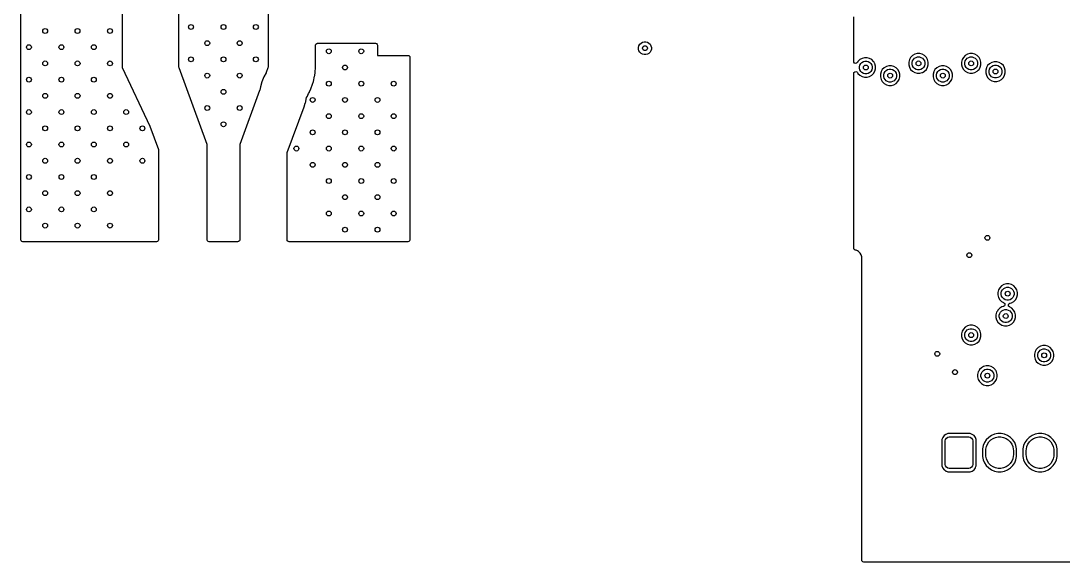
# Model space of a CAD drawing. Extents: x 0.98 to 8.09, y -3.46 to -0.83.
# Drawn here: x 0.979 to 3.511, y -3.465 to -2.151 of the extents above; entities that cross this region are included whole.
import ezdxf

# ---------------------------------------------------------------- set-up
doc = ezdxf.new("R2010")
doc.units = 0
doc.header["$MEASUREMENT"] = 0
doc.layers.add('BLACK', color=7, linetype='CONTINUOUS')

msp = doc.modelspace()

# ---------------------------------------------------------------- linework, layer by layer
at = {"layer": 'BLACK', "linetype": 'CONTINUOUS'}
for p, q in [((0.9793, -2.6821), (0.9793, -0.9694)), ((1.2254, -1.2697), (1.2254, -2.2638)), ((1.5797, -1.2707), (1.5797, -2.2629)), ((1.3632, -2.2629), (1.3632, -1.587)), ((3.002, -2.1671), (3.002, -2.1407)), ((3.002, -2.2492), (3.002, -2.1671)), ((2.4891, -2.2025), (2.493, -2.2014)), ((2.493, -2.2014), (2.4971, -2.2014)), ((2.4971, -2.2014), (2.5011, -2.2025)), ((1.6949, -2.2096), (1.6957, -2.207)), ((1.6949, -2.2629), (1.6949, -2.2096)), ((1.6957, -2.207), (1.6978, -2.2052)), ((1.6978, -2.2052), (1.6998, -2.2047)), ((1.6998, -2.2047), (1.8406, -2.2047)), ((1.8406, -2.2047), (1.8432, -2.2055)), ((1.8432, -2.2055), (1.845, -2.2076)), ((1.845, -2.2076), (1.8455, -2.2096)), ((1.8455, -2.2096), (1.8455, -2.2343)), ((2.4795, -2.215), (2.4805, -2.211)), ((2.4795, -2.2191), (2.4795, -2.215)), ((2.4805, -2.2231), (2.4795, -2.2191)), ((2.4805, -2.211), (2.4826, -2.2074)), ((2.4826, -2.2266), (2.4805, -2.2231)), ((2.4826, -2.2074), (2.4855, -2.2045)), ((2.4855, -2.2295), (2.4826, -2.2266)), ((2.4855, -2.2045), (2.4891, -2.2025)), ((2.5011, -2.2025), (2.5047, -2.2045)), ((2.5047, -2.2045), (2.5076, -2.2074)), ((2.5076, -2.2266), (2.5047, -2.2295)), ((2.5076, -2.2074), (2.5096, -2.211)), ((2.5096, -2.2231), (2.5076, -2.2266)), ((2.5096, -2.211), (2.5107, -2.215)), ((2.5107, -2.2191), (2.5096, -2.2231)), ((2.5107, -2.215), (2.5107, -2.2191)), ((1.8455, -2.2343), (1.9193, -2.2343)), ((1.9193, -2.2343), (1.922, -2.235)), ((1.922, -2.235), (1.9238, -2.2371)), ((1.9238, -2.2371), (1.9242, -2.2391)), ((1.9242, -2.2391), (1.9242, -2.6821)), ((2.4891, -2.2316), (2.4855, -2.2295)), ((2.493, -2.2326), (2.4891, -2.2316)), ((2.4971, -2.2326), (2.493, -2.2326)), ((2.5011, -2.2316), (2.4971, -2.2326)), ((2.5047, -2.2295), (2.5011, -2.2316)), ((3.0022, -2.2508), (3.002, -2.2492)), ((3.0038, -2.253), (3.0022, -2.2508)), ((3.0111, -2.2516), (3.0091, -2.2535)), ((3.0112, -2.2514), (3.0111, -2.2516)), ((3.0125, -2.2492), (3.0112, -2.2514)), ((3.0169, -2.2448), (3.0125, -2.2492)), ((3.0125, -2.2492), (3.0125, -2.2492)), ((3.0223, -2.2416), (3.0169, -2.2448)), ((3.0169, -2.2448), (3.0169, -2.2448)), ((3.019, -2.2542), (3.0219, -2.2513)), ((3.0219, -2.2513), (3.0255, -2.2492)), ((3.0284, -2.24), (3.0223, -2.2416)), ((3.0223, -2.2416), (3.0223, -2.2416)), ((3.0223, -2.2416), (3.0223, -2.2416)), ((3.0255, -2.2492), (3.0294, -2.2482)), ((3.0346, -2.24), (3.0284, -2.24)), ((3.0294, -2.2482), (3.0336, -2.2482)), ((3.0336, -2.2482), (3.0375, -2.2492)), ((3.0407, -2.2416), (3.0346, -2.24)), ((3.0375, -2.2492), (3.0411, -2.2513)), ((3.0461, -2.2448), (3.0407, -2.2416)), ((3.0411, -2.2513), (3.044, -2.2542)), ((3.0505, -2.2492), (3.0461, -2.2448)), ((3.0515, -2.2508), (3.0505, -2.2492)), ((3.0518, -2.2515), (3.0515, -2.2508)), ((3.0527, -2.2529), (3.0518, -2.2515)), ((3.0533, -2.254), (3.0527, -2.2529)), ((3.0527, -2.2529), (3.0527, -2.2529)), ((3.1373, -2.2448), (3.1357, -2.2508)), ((3.1357, -2.2508), (3.1357, -2.2571)), ((3.1374, -2.2446), (3.1373, -2.2448)), ((3.1404, -2.2393), (3.1374, -2.2446)), ((3.1449, -2.2349), (3.1404, -2.2393)), ((3.1404, -2.2393), (3.1404, -2.2393)), ((3.1438, -2.2519), (3.1449, -2.2479)), ((3.1438, -2.256), (3.1438, -2.2519)), ((3.1503, -2.2318), (3.1449, -2.2349)), ((3.1449, -2.2349), (3.1449, -2.2349)), ((3.1449, -2.2479), (3.147, -2.2444)), ((3.147, -2.2444), (3.1499, -2.2414)), ((3.1499, -2.2414), (3.1534, -2.2394)), ((3.1563, -2.2302), (3.1503, -2.2318)), ((3.1503, -2.2318), (3.1503, -2.2318)), ((3.1503, -2.2318), (3.1503, -2.2318)), ((3.1534, -2.2394), (3.1574, -2.2383)), ((3.1626, -2.2302), (3.1563, -2.2302)), ((3.1574, -2.2383), (3.1615, -2.2383)), ((3.1615, -2.2383), (3.1655, -2.2394)), ((3.1686, -2.2318), (3.1626, -2.2302)), ((3.1655, -2.2394), (3.169, -2.2414)), ((3.174, -2.2349), (3.1686, -2.2318)), ((3.169, -2.2414), (3.1719, -2.2444)), ((3.1719, -2.2444), (3.174, -2.2479)), ((3.1785, -2.2393), (3.174, -2.2349)), ((3.174, -2.2479), (3.1751, -2.2519)), ((3.1751, -2.2519), (3.1751, -2.256)), ((3.1816, -2.2448), (3.1785, -2.2393)), ((3.1832, -2.2508), (3.1816, -2.2448)), ((3.1832, -2.2571), (3.1832, -2.2508)), ((3.2653, -2.2448), (3.2636, -2.2508)), ((3.2636, -2.2508), (3.2636, -2.2571)), ((3.2684, -2.2393), (3.2653, -2.2446)), ((3.2653, -2.2446), (3.2653, -2.2448)), ((3.2728, -2.2349), (3.2684, -2.2393)), ((3.2684, -2.2393), (3.2684, -2.2393)), ((3.2718, -2.2519), (3.2729, -2.2479)), ((3.2718, -2.256), (3.2718, -2.2519)), ((3.2782, -2.2318), (3.2728, -2.2349)), ((3.2728, -2.2349), (3.2728, -2.2349)), ((3.2729, -2.2479), (3.2749, -2.2444)), ((3.2749, -2.2444), (3.2778, -2.2414)), ((3.2778, -2.2414), (3.2814, -2.2394)), ((3.2843, -2.2302), (3.2782, -2.2318)), ((3.2782, -2.2318), (3.2782, -2.2318)), ((3.2782, -2.2318), (3.2782, -2.2318)), ((3.2814, -2.2394), (3.2853, -2.2383)), ((3.2905, -2.2302), (3.2843, -2.2302)), ((3.2853, -2.2383), (3.2895, -2.2383)), ((3.2895, -2.2383), (3.2934, -2.2394)), ((3.2966, -2.2318), (3.2905, -2.2302)), ((3.2934, -2.2394), (3.297, -2.2414)), ((3.302, -2.2349), (3.2966, -2.2318)), ((3.297, -2.2414), (3.2999, -2.2444)), ((3.2999, -2.2444), (3.302, -2.2479)), ((3.3064, -2.2393), (3.302, -2.2349)), ((3.302, -2.2479), (3.303, -2.2519)), ((3.303, -2.2519), (3.303, -2.256)), ((3.3095, -2.2448), (3.3064, -2.2393)), ((3.3112, -2.2508), (3.3095, -2.2448)), ((3.3112, -2.2571), (3.3112, -2.2508)), ((3.3373, -2.2515), (3.3319, -2.2546)), ((3.3433, -2.2499), (3.3373, -2.2515)), ((3.3373, -2.2515), (3.3373, -2.2515)), ((3.3373, -2.2515), (3.3373, -2.2515)), ((3.3496, -2.2499), (3.3433, -2.2499)), ((3.3556, -2.2515), (3.3496, -2.2499)), ((3.3611, -2.2546), (3.3556, -2.2515)), ((1.2254, -2.2638), (1.2255, -2.264)), ((1.2255, -2.264), (1.2255, -2.264)), ((1.2255, -2.264), (1.2255, -2.264)), ((1.2255, -2.264), (1.2255, -2.264)), ((1.2255, -2.264), (1.2255, -2.264)), ((1.2255, -2.264), (1.2928, -2.4062)), ((1.3635, -2.2646), (1.3632, -2.2629)), ((1.4321, -2.4508), (1.3635, -2.2646)), ((1.575, -2.2766), (1.5696, -2.2865)), ((1.5752, -2.276), (1.575, -2.2766)), ((1.5794, -2.2646), (1.5752, -2.276)), ((1.5797, -2.2629), (1.5794, -2.2646)), ((1.6932, -2.2831), (1.6942, -2.2763)), ((1.6942, -2.2763), (1.6949, -2.2629)), ((3.002, -2.2784), (3.0027, -2.2758)), ((3.0027, -2.2758), (3.0048, -2.274)), ((3.0064, -2.254), (3.0038, -2.253)), ((3.0048, -2.274), (3.0075, -2.2736)), ((3.0091, -2.2535), (3.0064, -2.254)), ((3.0075, -2.2736), (3.01, -2.2747)), ((3.01, -2.2747), (3.0111, -2.276)), ((3.0111, -2.276), (3.0125, -2.2784)), ((3.0159, -2.2617), (3.0169, -2.2578)), ((3.0159, -2.2658), (3.0159, -2.2617)), ((3.0169, -2.2698), (3.0159, -2.2658)), ((3.0169, -2.2578), (3.019, -2.2542)), ((3.019, -2.2734), (3.0169, -2.2698)), ((3.0219, -2.2763), (3.019, -2.2734)), ((3.0255, -2.2783), (3.0219, -2.2763)), ((3.0411, -2.2763), (3.0375, -2.2783)), ((3.044, -2.2734), (3.0411, -2.2763)), ((3.044, -2.2542), (3.046, -2.2578)), ((3.046, -2.2698), (3.044, -2.2734)), ((3.046, -2.2578), (3.0471, -2.2617)), ((3.0471, -2.2658), (3.046, -2.2698)), ((3.0471, -2.2617), (3.0471, -2.2658)), ((3.0505, -2.2784), (3.0536, -2.273)), ((3.0536, -2.2546), (3.0533, -2.254)), ((3.0553, -2.2607), (3.0536, -2.2546)), ((3.0536, -2.273), (3.0553, -2.2669)), ((3.0553, -2.2669), (3.0553, -2.2607)), ((3.0684, -2.2743), (3.0668, -2.2803)), ((3.0688, -2.2736), (3.0684, -2.2743)), ((3.0715, -2.2689), (3.0688, -2.2736)), ((3.076, -2.2644), (3.0715, -2.2689)), ((3.0715, -2.2689), (3.0715, -2.2689)), ((3.0749, -2.2814), (3.076, -2.2774)), ((3.0814, -2.2613), (3.076, -2.2644)), ((3.076, -2.2644), (3.076, -2.2644)), ((3.076, -2.2774), (3.0781, -2.2739)), ((3.0781, -2.2739), (3.081, -2.271)), ((3.081, -2.271), (3.0845, -2.2689)), ((3.0874, -2.2597), (3.0814, -2.2613)), ((3.0814, -2.2613), (3.0814, -2.2613)), ((3.0814, -2.2613), (3.0814, -2.2613)), ((3.0845, -2.2689), (3.0885, -2.2679)), ((3.0937, -2.2597), (3.0874, -2.2597)), ((3.0885, -2.2679), (3.0926, -2.2679)), ((3.0926, -2.2679), (3.0966, -2.2689)), ((3.0997, -2.2613), (3.0937, -2.2597)), ((3.0966, -2.2689), (3.1001, -2.271)), ((3.1051, -2.2644), (3.0997, -2.2613)), ((3.1001, -2.271), (3.103, -2.2739)), ((3.103, -2.2739), (3.1051, -2.2774)), ((3.1096, -2.2689), (3.1051, -2.2644)), ((3.1051, -2.2774), (3.1062, -2.2814)), ((3.1127, -2.2743), (3.1096, -2.2689)), ((3.1143, -2.2803), (3.1127, -2.2743)), ((3.1357, -2.2571), (3.1373, -2.2631)), ((3.1373, -2.2631), (3.1404, -2.2685)), ((3.1404, -2.2685), (3.1449, -2.273)), ((3.1449, -2.26), (3.1438, -2.256)), ((3.147, -2.2635), (3.1449, -2.26)), ((3.1449, -2.273), (3.1503, -2.2761)), ((3.1499, -2.2664), (3.147, -2.2635)), ((3.1534, -2.2685), (3.1499, -2.2664)), ((3.1503, -2.2761), (3.1563, -2.2777)), ((3.1574, -2.2696), (3.1534, -2.2685)), ((3.1563, -2.2777), (3.1563, -2.2777)), ((3.1563, -2.2777), (3.1626, -2.2777)), ((3.1615, -2.2696), (3.1574, -2.2696)), ((3.1655, -2.2685), (3.1615, -2.2696)), ((3.1626, -2.2777), (3.1686, -2.2761)), ((3.1626, -2.2777), (3.1626, -2.2777)), ((3.169, -2.2664), (3.1655, -2.2685)), ((3.1686, -2.2761), (3.1691, -2.2758)), ((3.1686, -2.2761), (3.1686, -2.2761)), ((3.1686, -2.2761), (3.1686, -2.2761)), ((3.1686, -2.2761), (3.1686, -2.2761)), ((3.1719, -2.2635), (3.169, -2.2664)), ((3.1691, -2.2758), (3.173, -2.2736)), ((3.1691, -2.2758), (3.1691, -2.2758)), ((3.174, -2.26), (3.1719, -2.2635)), ((3.173, -2.2736), (3.174, -2.273)), ((3.1751, -2.256), (3.174, -2.26)), ((3.174, -2.273), (3.1785, -2.2685)), ((3.1785, -2.2685), (3.1816, -2.2631)), ((3.1816, -2.2631), (3.1832, -2.2571)), ((3.1964, -2.2743), (3.1947, -2.2803)), ((3.1968, -2.2736), (3.1964, -2.2743)), ((3.1995, -2.2689), (3.1968, -2.2736)), ((3.2039, -2.2644), (3.1995, -2.2689)), ((3.1995, -2.2689), (3.1995, -2.2689)), ((3.2029, -2.2814), (3.204, -2.2774)), ((3.2093, -2.2613), (3.2039, -2.2644)), ((3.2039, -2.2644), (3.2039, -2.2644)), ((3.204, -2.2774), (3.206, -2.2739)), ((3.206, -2.2739), (3.2089, -2.271)), ((3.2089, -2.271), (3.2125, -2.2689)), ((3.2154, -2.2597), (3.2093, -2.2613)), ((3.2093, -2.2613), (3.2093, -2.2613)), ((3.2093, -2.2613), (3.2093, -2.2613)), ((3.2125, -2.2689), (3.2164, -2.2679)), ((3.2216, -2.2597), (3.2154, -2.2597)), ((3.2164, -2.2679), (3.2206, -2.2679)), ((3.2206, -2.2679), (3.2245, -2.2689)), ((3.2277, -2.2613), (3.2216, -2.2597)), ((3.2245, -2.2689), (3.2281, -2.271)), ((3.2331, -2.2644), (3.2277, -2.2613)), ((3.2281, -2.271), (3.231, -2.2739)), ((3.231, -2.2739), (3.2331, -2.2774)), ((3.2375, -2.2689), (3.2331, -2.2644)), ((3.2331, -2.2774), (3.2341, -2.2814)), ((3.2407, -2.2743), (3.2375, -2.2689)), ((3.2423, -2.2803), (3.2407, -2.2743)), ((3.2636, -2.2571), (3.2653, -2.2631)), ((3.2653, -2.2631), (3.2684, -2.2685)), ((3.2684, -2.2685), (3.2728, -2.273)), ((3.2729, -2.26), (3.2718, -2.256)), ((3.2728, -2.273), (3.2782, -2.2761)), ((3.2749, -2.2635), (3.2729, -2.26)), ((3.2778, -2.2664), (3.2749, -2.2635)), ((3.2814, -2.2685), (3.2778, -2.2664)), ((3.2782, -2.2761), (3.2843, -2.2777)), ((3.2853, -2.2696), (3.2814, -2.2685)), ((3.2843, -2.2777), (3.2843, -2.2777)), ((3.2843, -2.2777), (3.2905, -2.2777)), ((3.2895, -2.2696), (3.2853, -2.2696)), ((3.2934, -2.2685), (3.2895, -2.2696)), ((3.2905, -2.2777), (3.2966, -2.2761)), ((3.2905, -2.2777), (3.2905, -2.2777)), ((3.297, -2.2664), (3.2934, -2.2685)), ((3.2966, -2.2761), (3.302, -2.273)), ((3.2999, -2.2635), (3.297, -2.2664)), ((3.302, -2.26), (3.2999, -2.2635)), ((3.303, -2.256), (3.302, -2.26)), ((3.302, -2.273), (3.3045, -2.2705)), ((3.3045, -2.2705), (3.3064, -2.2685)), ((3.3064, -2.2685), (3.3095, -2.2631)), ((3.3095, -2.2631), (3.3112, -2.2571)), ((3.3243, -2.2644), (3.3227, -2.2705)), ((3.3227, -2.2705), (3.3227, -2.2768)), ((3.3227, -2.2768), (3.3243, -2.2828)), ((3.3245, -2.2641), (3.3243, -2.2644)), ((3.3274, -2.259), (3.3245, -2.2641)), ((3.3319, -2.2546), (3.3274, -2.259)), ((3.3274, -2.259), (3.3274, -2.259)), ((3.3308, -2.2716), (3.3319, -2.2676)), ((3.3308, -2.2757), (3.3308, -2.2716)), ((3.3319, -2.2796), (3.3308, -2.2757)), ((3.3319, -2.2546), (3.3319, -2.2546)), ((3.3319, -2.2676), (3.334, -2.264)), ((3.334, -2.264), (3.3369, -2.2611)), ((3.3369, -2.2611), (3.3404, -2.2591)), ((3.3404, -2.2591), (3.3444, -2.258)), ((3.3444, -2.258), (3.3485, -2.258)), ((3.3485, -2.258), (3.3525, -2.2591)), ((3.3525, -2.2591), (3.356, -2.2611)), ((3.356, -2.2611), (3.359, -2.264)), ((3.359, -2.264), (3.361, -2.2676)), ((3.361, -2.2676), (3.3621, -2.2716)), ((3.3621, -2.2757), (3.361, -2.2796)), ((3.3655, -2.259), (3.3611, -2.2546)), ((3.3621, -2.2716), (3.3621, -2.2757)), ((3.3686, -2.2644), (3.3655, -2.259)), ((3.3702, -2.2705), (3.3686, -2.2644)), ((3.3686, -2.2828), (3.3702, -2.2768)), ((3.3702, -2.2768), (3.3702, -2.2705)), ((1.5647, -2.2984), (1.561, -2.3107)), ((1.5696, -2.2865), (1.5647, -2.2984)), ((1.5696, -2.2865), (1.5696, -2.2865)), ((1.5696, -2.2865), (1.5696, -2.2865)), ((1.6875, -2.3044), (1.6897, -2.2979)), ((1.6897, -2.2979), (1.6928, -2.2848)), ((1.6928, -2.2848), (1.6932, -2.2831)), ((3.002, -2.4772), (3.002, -2.2784)), ((3.0125, -2.2784), (3.0169, -2.2828)), ((3.0169, -2.2828), (3.0223, -2.2859)), ((3.0223, -2.2859), (3.0284, -2.2875)), ((3.0294, -2.2794), (3.0255, -2.2783)), ((3.0284, -2.2875), (3.0284, -2.2875)), ((3.0284, -2.2875), (3.0346, -2.2875)), ((3.0336, -2.2794), (3.0294, -2.2794)), ((3.0375, -2.2783), (3.0336, -2.2794)), ((3.0346, -2.2875), (3.0407, -2.2859)), ((3.0346, -2.2875), (3.0346, -2.2875)), ((3.0407, -2.2859), (3.0461, -2.2828)), ((3.0461, -2.2828), (3.0486, -2.2803)), ((3.0486, -2.2803), (3.0505, -2.2784)), ((3.0668, -2.2803), (3.0668, -2.2866)), ((3.0668, -2.2866), (3.0684, -2.2926)), ((3.0684, -2.2926), (3.0715, -2.2981)), ((3.0715, -2.2981), (3.076, -2.3025)), ((3.0749, -2.2855), (3.0749, -2.2814)), ((3.076, -2.2895), (3.0749, -2.2855)), ((3.0781, -2.2931), (3.076, -2.2895)), ((3.076, -2.3025), (3.0814, -2.3056)), ((3.081, -2.296), (3.0781, -2.2931)), ((3.0845, -2.298), (3.081, -2.296)), ((3.0885, -2.2991), (3.0845, -2.298)), ((3.0926, -2.2991), (3.0885, -2.2991)), ((3.0966, -2.298), (3.0926, -2.2991)), ((3.1001, -2.296), (3.0966, -2.298)), ((3.0997, -2.3056), (3.1051, -2.3025)), ((3.103, -2.2931), (3.1001, -2.296)), ((3.1051, -2.2895), (3.103, -2.2931)), ((3.1062, -2.2855), (3.1051, -2.2895)), ((3.1051, -2.3025), (3.1096, -2.2981)), ((3.1062, -2.2814), (3.1062, -2.2855)), ((3.1096, -2.2981), (3.1127, -2.2926)), ((3.1127, -2.2926), (3.1143, -2.2866)), ((3.1143, -2.2866), (3.1143, -2.2803)), ((3.1947, -2.2803), (3.1947, -2.2866)), ((3.1947, -2.2866), (3.1964, -2.2926)), ((3.1964, -2.2926), (3.1995, -2.2981)), ((3.1995, -2.2981), (3.2039, -2.3025)), ((3.2029, -2.2855), (3.2029, -2.2814)), ((3.204, -2.2895), (3.2029, -2.2855)), ((3.2039, -2.3025), (3.2093, -2.3056)), ((3.206, -2.2931), (3.204, -2.2895)), ((3.2089, -2.296), (3.206, -2.2931)), ((3.2125, -2.298), (3.2089, -2.296)), ((3.2164, -2.2991), (3.2125, -2.298)), ((3.2206, -2.2991), (3.2164, -2.2991)), ((3.2245, -2.298), (3.2206, -2.2991)), ((3.2281, -2.296), (3.2245, -2.298)), ((3.2277, -2.3056), (3.2331, -2.3025)), ((3.231, -2.2931), (3.2281, -2.296)), ((3.2331, -2.2895), (3.231, -2.2931)), ((3.2341, -2.2855), (3.2331, -2.2895)), ((3.2331, -2.3025), (3.2375, -2.2981)), ((3.2341, -2.2814), (3.2341, -2.2855)), ((3.2375, -2.2981), (3.2407, -2.2926)), ((3.2407, -2.2926), (3.2423, -2.2866)), ((3.2423, -2.2866), (3.2423, -2.2803)), ((3.3243, -2.2828), (3.3274, -2.2882)), ((3.3274, -2.2882), (3.3319, -2.2926)), ((3.334, -2.2832), (3.3319, -2.2796)), ((3.3319, -2.2926), (3.3373, -2.2958)), ((3.3369, -2.2861), (3.334, -2.2832)), ((3.3404, -2.2882), (3.3369, -2.2861)), ((3.3373, -2.2958), (3.3433, -2.2974)), ((3.3444, -2.2892), (3.3404, -2.2882)), ((3.3433, -2.2974), (3.3433, -2.2974)), ((3.3433, -2.2974), (3.3496, -2.2974)), ((3.3485, -2.2892), (3.3444, -2.2892)), ((3.3525, -2.2882), (3.3485, -2.2892)), ((3.3496, -2.2974), (3.3556, -2.2958)), ((3.3496, -2.2974), (3.3496, -2.2974)), ((3.356, -2.2861), (3.3525, -2.2882)), ((3.3556, -2.2958), (3.3611, -2.2926)), ((3.359, -2.2832), (3.356, -2.2861)), ((3.361, -2.2796), (3.359, -2.2832)), ((3.3611, -2.2926), (3.3655, -2.2882)), ((3.3655, -2.2882), (3.3686, -2.2828)), ((1.5592, -2.3196), (1.5108, -2.4508)), ((1.5594, -2.3189), (1.5592, -2.3196)), ((1.561, -2.3107), (1.5594, -2.3189)), ((1.561, -2.3107), (1.561, -2.3107)), ((1.6766, -2.3309), (1.6783, -2.3273)), ((1.6783, -2.3273), (1.6801, -2.3238)), ((1.6801, -2.3238), (1.6803, -2.3232)), ((1.6803, -2.3232), (1.6833, -2.3158)), ((1.6833, -2.3158), (1.6875, -2.3044)), ((3.0814, -2.3056), (3.0874, -2.3072)), ((3.0874, -2.3072), (3.0874, -2.3072)), ((3.0874, -2.3072), (3.0937, -2.3072)), ((3.0937, -2.3072), (3.0997, -2.3056)), ((3.0937, -2.3072), (3.0937, -2.3072)), ((3.2093, -2.3056), (3.2154, -2.3072)), ((3.2154, -2.3072), (3.2154, -2.3072)), ((3.2154, -2.3072), (3.2216, -2.3072)), ((3.2216, -2.3072), (3.2277, -2.3056)), ((3.2216, -2.3072), (3.2216, -2.3072)), ((1.6673, -2.3594), (1.6701, -2.3508)), ((1.6701, -2.3508), (1.6703, -2.3501)), ((1.6703, -2.3501), (1.6724, -2.3413)), ((1.6724, -2.3405), (1.6734, -2.3365)), ((1.6724, -2.3413), (1.6724, -2.3405)), ((1.6724, -2.3413), (1.6724, -2.3413)), ((1.6734, -2.3365), (1.6753, -2.3333)), ((1.6753, -2.3333), (1.6766, -2.3309)), ((1.6766, -2.3309), (1.6766, -2.3309)), ((1.6766, -2.3309), (1.6766, -2.3309)), ((1.6263, -2.4705), (1.6673, -2.3594)), ((1.2928, -2.4062), (1.293, -2.4066)), ((1.293, -2.4066), (1.3137, -2.4627)), ((1.4321, -2.6821), (1.4321, -2.4508)), ((1.5108, -2.4508), (1.5108, -2.6821)), ((1.3137, -2.4627), (1.314, -2.4644)), ((1.314, -2.4644), (1.314, -2.6821)), ((1.626, -2.4722), (1.6263, -2.4705)), ((1.626, -2.6821), (1.626, -2.4722)), ((3.002, -2.5067), (3.002, -2.4772)), ((3.002, -2.5559), (3.002, -2.5067)), ((3.002, -2.5953), (3.002, -2.5559)), ((3.002, -2.701), (3.002, -2.5953)), ((0.9798, -2.6842), (0.9793, -2.6821)), ((1.314, -2.6821), (1.3132, -2.6848)), ((1.4325, -2.6842), (1.4321, -2.6821)), ((1.5108, -2.6821), (1.5101, -2.6848)), ((1.6265, -2.6842), (1.626, -2.6821)), ((1.9242, -2.6821), (1.9234, -2.6848)), ((0.9816, -2.6862), (0.9798, -2.6842)), ((0.9842, -2.687), (0.9816, -2.6862)), ((1.3091, -2.687), (0.9842, -2.687)), ((1.3111, -2.6866), (1.3091, -2.687)), ((1.3132, -2.6848), (1.3111, -2.6866)), ((1.4343, -2.6862), (1.4325, -2.6842)), ((1.437, -2.687), (1.4343, -2.6862)), ((1.5059, -2.687), (1.437, -2.687)), ((1.508, -2.6866), (1.5059, -2.687)), ((1.5101, -2.6848), (1.508, -2.6866)), ((1.6283, -2.6862), (1.6265, -2.6842)), ((1.6309, -2.687), (1.6283, -2.6862)), ((1.9193, -2.687), (1.6309, -2.687)), ((1.9214, -2.6866), (1.9193, -2.687)), ((1.9234, -2.6848), (1.9214, -2.6866)), ((3.002, -2.7022), (3.002, -2.701)), ((3.002, -2.703), (3.002, -2.7022)), ((3.0021, -2.7032), (3.002, -2.703)), ((3.0022, -2.7036), (3.0021, -2.7032)), ((3.0028, -2.7045), (3.0022, -2.7036)), ((3.0032, -2.7055), (3.0028, -2.7045)), ((3.0035, -2.7057), (3.0032, -2.7055)), ((3.0037, -2.7059), (3.0035, -2.7057)), ((3.0047, -2.7064), (3.0037, -2.7059)), ((3.0056, -2.7069), (3.0047, -2.7064)), ((3.0079, -2.7076), (3.0056, -2.7069)), ((3.0096, -2.708), (3.0079, -2.7076)), ((3.0116, -2.7092), (3.0096, -2.708)), ((3.0141, -2.7106), (3.0116, -2.7092)), ((3.0177, -2.7143), (3.0141, -2.7106)), ((3.0203, -2.7188), (3.0177, -2.7143)), ((3.0217, -2.7238), (3.0203, -2.7188)), ((3.0217, -2.7429), (3.0217, -2.7238)), ((3.0217, -2.7238), (3.0217, -2.7238)), ((3.0217, -2.7823), (3.0217, -2.7429)), ((3.0217, -2.8641), (3.0217, -2.7823)), ((3.3538, -2.8037), (3.3522, -2.8098)), ((3.3522, -2.8098), (3.3522, -2.816)), ((3.3554, -2.801), (3.3538, -2.8037)), ((3.357, -2.7983), (3.3554, -2.801)), ((3.3614, -2.7939), (3.357, -2.7983)), ((3.357, -2.7983), (3.357, -2.7983)), ((3.3604, -2.8108), (3.3614, -2.8069)), ((3.3668, -2.7907), (3.3614, -2.7939)), ((3.3614, -2.7939), (3.3614, -2.7939)), ((3.3614, -2.8069), (3.3635, -2.8033)), ((3.3635, -2.8033), (3.3664, -2.8004)), ((3.3664, -2.8004), (3.37, -2.7983)), ((3.3729, -2.7891), (3.3668, -2.7907)), ((3.3668, -2.7907), (3.3668, -2.7907)), ((3.3668, -2.7907), (3.3668, -2.7907)), ((3.37, -2.7983), (3.3739, -2.7973)), ((3.3791, -2.7891), (3.3729, -2.7891)), ((3.3739, -2.7973), (3.378, -2.7973)), ((3.378, -2.7973), (3.382, -2.7983)), ((3.3852, -2.7907), (3.3791, -2.7891)), ((3.382, -2.7983), (3.3856, -2.8004)), ((3.3906, -2.7939), (3.3852, -2.7907)), ((3.3856, -2.8004), (3.3885, -2.8033)), ((3.3885, -2.8033), (3.3905, -2.8069)), ((3.3905, -2.8069), (3.3916, -2.8108)), ((3.395, -2.7983), (3.3906, -2.7939)), ((3.3981, -2.8037), (3.395, -2.7983)), ((3.3998, -2.8098), (3.3981, -2.8037)), ((3.3998, -2.816), (3.3998, -2.8098)), ((3.3522, -2.816), (3.3538, -2.8221)), ((3.3538, -2.8221), (3.357, -2.8275)), ((3.357, -2.8275), (3.3614, -2.8319)), ((3.3604, -2.8149), (3.3604, -2.8108)), ((3.3614, -2.8189), (3.3604, -2.8149)), ((3.3635, -2.8225), (3.3614, -2.8189)), ((3.3614, -2.8319), (3.3659, -2.8345)), ((3.3664, -2.8254), (3.3635, -2.8225)), ((3.3659, -2.8345), (3.367, -2.8351)), ((3.37, -2.8274), (3.3664, -2.8254)), ((3.367, -2.8351), (3.3689, -2.8371)), ((3.3739, -2.8285), (3.37, -2.8274)), ((3.378, -2.8285), (3.3739, -2.8285)), ((3.382, -2.8274), (3.378, -2.8285)), ((3.3814, -2.836), (3.3852, -2.835)), ((3.3856, -2.8254), (3.382, -2.8274)), ((3.3852, -2.835), (3.3906, -2.8319)), ((3.3885, -2.8225), (3.3856, -2.8254)), ((3.3905, -2.8189), (3.3885, -2.8225)), ((3.3916, -2.8149), (3.3905, -2.8189)), ((3.3906, -2.8319), (3.395, -2.8275)), ((3.3916, -2.8108), (3.3916, -2.8149)), ((3.395, -2.8275), (3.3981, -2.8221)), ((3.3981, -2.8221), (3.3982, -2.8217)), ((3.3982, -2.8217), (3.3998, -2.816)), ((3.3491, -2.8581), (3.3475, -2.8641)), ((3.3509, -2.855), (3.3491, -2.8581)), ((3.3522, -2.8526), (3.3509, -2.855)), ((3.3567, -2.8482), (3.3522, -2.8526)), ((3.3522, -2.8526), (3.3522, -2.8526)), ((3.3621, -2.8451), (3.3567, -2.8482)), ((3.3567, -2.8482), (3.3567, -2.8482)), ((3.3567, -2.8612), (3.3588, -2.8576)), ((3.3588, -2.8576), (3.3617, -2.8547)), ((3.3617, -2.8547), (3.3652, -2.8527)), ((3.3658, -2.8441), (3.3621, -2.8451)), ((3.3652, -2.8527), (3.3692, -2.8516)), ((3.3662, -2.844), (3.3658, -2.8441)), ((3.3684, -2.8424), (3.3662, -2.844)), ((3.3694, -2.8398), (3.3684, -2.8424)), ((3.3689, -2.8371), (3.3694, -2.8398)), ((3.3692, -2.8516), (3.3733, -2.8516)), ((3.3733, -2.8516), (3.3773, -2.8527)), ((3.3773, -2.8527), (3.3809, -2.8547)), ((3.3778, -2.8403), (3.3789, -2.8377)), ((3.3784, -2.843), (3.3778, -2.8403)), ((3.3803, -2.845), (3.3784, -2.843)), ((3.3789, -2.8377), (3.3811, -2.8361)), ((3.3804, -2.8451), (3.3803, -2.845)), ((3.3859, -2.8482), (3.3804, -2.8451)), ((3.3804, -2.8451), (3.3804, -2.8451)), ((3.3809, -2.8547), (3.3838, -2.8576)), ((3.3811, -2.8361), (3.3814, -2.836)), ((3.3838, -2.8576), (3.3858, -2.8612)), ((3.3903, -2.8526), (3.3859, -2.8482)), ((3.3934, -2.8581), (3.3903, -2.8526)), ((3.395, -2.8641), (3.3934, -2.8581)), ((3.0217, -2.9103), (3.0217, -2.8641)), ((3.3475, -2.8641), (3.3475, -2.8704)), ((3.3475, -2.8704), (3.3491, -2.8764)), ((3.3491, -2.8764), (3.3522, -2.8818)), ((3.3522, -2.8818), (3.3567, -2.8863)), ((3.3557, -2.8652), (3.3567, -2.8612)), ((3.3557, -2.8693), (3.3557, -2.8652)), ((3.3567, -2.8733), (3.3557, -2.8693)), ((3.3588, -2.8768), (3.3567, -2.8733)), ((3.3617, -2.8797), (3.3588, -2.8768)), ((3.3652, -2.8818), (3.3617, -2.8797)), ((3.3692, -2.8828), (3.3652, -2.8818)), ((3.3733, -2.8828), (3.3692, -2.8828)), ((3.3773, -2.8818), (3.3733, -2.8828)), ((3.3809, -2.8797), (3.3773, -2.8818)), ((3.3838, -2.8768), (3.3809, -2.8797)), ((3.3858, -2.8733), (3.3838, -2.8768)), ((3.3858, -2.8612), (3.3869, -2.8652)), ((3.3869, -2.8693), (3.3858, -2.8733)), ((3.3859, -2.8863), (3.3903, -2.8818)), ((3.3869, -2.8652), (3.3869, -2.8693)), ((3.3903, -2.8818), (3.3934, -2.8764)), ((3.3934, -2.8764), (3.3949, -2.8709)), ((3.3949, -2.8709), (3.395, -2.8704)), ((3.395, -2.8704), (3.395, -2.8641)), ((3.0217, -2.9378), (3.0217, -2.9103)), ((3.2653, -2.9042), (3.2636, -2.9103)), ((3.2636, -2.9103), (3.2636, -2.9165)), ((3.2684, -2.8988), (3.2653, -2.9042)), ((3.2728, -2.8944), (3.2684, -2.8988)), ((3.2684, -2.8988), (3.2684, -2.8988)), ((3.2718, -2.9113), (3.2729, -2.9074)), ((3.2782, -2.8912), (3.2728, -2.8944)), ((3.2728, -2.8944), (3.2728, -2.8944)), ((3.2729, -2.9074), (3.2749, -2.9038)), ((3.2749, -2.9038), (3.2778, -2.9009)), ((3.2778, -2.9009), (3.2814, -2.8988)), ((3.2843, -2.8896), (3.2782, -2.8912)), ((3.2782, -2.8912), (3.2782, -2.8912)), ((3.2782, -2.8912), (3.2782, -2.8912)), ((3.2814, -2.8988), (3.2853, -2.8978)), ((3.2905, -2.8896), (3.2843, -2.8896)), ((3.2853, -2.8978), (3.2895, -2.8978)), ((3.2895, -2.8978), (3.2934, -2.8988)), ((3.2966, -2.8912), (3.2905, -2.8896)), ((3.2934, -2.8988), (3.297, -2.9009)), ((3.302, -2.8944), (3.2966, -2.8912)), ((3.297, -2.9009), (3.2999, -2.9038)), ((3.2999, -2.9038), (3.302, -2.9074)), ((3.3064, -2.8988), (3.302, -2.8944)), ((3.302, -2.9074), (3.303, -2.9113)), ((3.3095, -2.9042), (3.3064, -2.8988)), ((3.3112, -2.9103), (3.3095, -2.9042)), ((3.3112, -2.9165), (3.3112, -2.9103)), ((3.3567, -2.8863), (3.3621, -2.8894)), ((3.3621, -2.8894), (3.3681, -2.891)), ((3.3681, -2.891), (3.3681, -2.891)), ((3.3681, -2.891), (3.3744, -2.891)), ((3.3744, -2.891), (3.3804, -2.8894)), ((3.3744, -2.891), (3.3744, -2.891)), ((3.3804, -2.8894), (3.3859, -2.8863)), ((3.2636, -2.9165), (3.2653, -2.9226)), ((3.2653, -2.9226), (3.2684, -2.928)), ((3.2684, -2.928), (3.2728, -2.9324)), ((3.2718, -2.9154), (3.2718, -2.9113)), ((3.2729, -2.9194), (3.2718, -2.9154)), ((3.2728, -2.9324), (3.2782, -2.9355)), ((3.2749, -2.923), (3.2729, -2.9194)), ((3.2778, -2.9259), (3.2749, -2.923)), ((3.2814, -2.9279), (3.2778, -2.9259)), ((3.2782, -2.9355), (3.2843, -2.9372)), ((3.2853, -2.929), (3.2814, -2.9279)), ((3.2895, -2.929), (3.2853, -2.929)), ((3.2934, -2.9279), (3.2895, -2.929)), ((3.2905, -2.9372), (3.2966, -2.9355)), ((3.297, -2.9259), (3.2934, -2.9279)), ((3.2966, -2.9355), (3.302, -2.9324)), ((3.2999, -2.923), (3.297, -2.9259)), ((3.302, -2.9194), (3.2999, -2.923)), ((3.303, -2.9154), (3.302, -2.9194)), ((3.302, -2.9324), (3.3064, -2.928)), ((3.303, -2.9113), (3.303, -2.9154)), ((3.3064, -2.928), (3.3095, -2.9226)), ((3.3095, -2.9226), (3.3112, -2.9165)), ((3.0217, -2.9595), (3.0217, -2.9378)), ((3.0217, -3.0087), (3.0217, -2.9595)), ((3.2843, -2.9372), (3.2843, -2.9372)), ((3.2843, -2.9372), (3.2905, -2.9372)), ((3.2905, -2.9372), (3.2905, -2.9372)), ((3.4424, -2.9534), (3.4408, -2.9595)), ((3.4408, -2.9595), (3.4408, -2.9657)), ((3.4455, -2.948), (3.4424, -2.9534)), ((3.45, -2.9436), (3.4455, -2.948)), ((3.4455, -2.948), (3.4455, -2.948)), ((3.449, -2.9605), (3.45, -2.9566)), ((3.449, -2.9647), (3.449, -2.9605)), ((3.4554, -2.9405), (3.45, -2.9436)), ((3.45, -2.9436), (3.45, -2.9436)), ((3.45, -2.9566), (3.4521, -2.953)), ((3.4521, -2.953), (3.455, -2.9501)), ((3.455, -2.9501), (3.4585, -2.948)), ((3.4614, -2.9388), (3.4554, -2.9405)), ((3.4554, -2.9405), (3.4554, -2.9405)), ((3.4554, -2.9405), (3.4554, -2.9405)), ((3.4585, -2.948), (3.4625, -2.947)), ((3.4677, -2.9388), (3.4614, -2.9388)), ((3.4625, -2.947), (3.4666, -2.947)), ((3.4666, -2.947), (3.4706, -2.948)), ((3.4737, -2.9405), (3.4677, -2.9388)), ((3.4706, -2.948), (3.4742, -2.9501)), ((3.4792, -2.9436), (3.4737, -2.9405)), ((3.4742, -2.9501), (3.4771, -2.953)), ((3.4771, -2.953), (3.4791, -2.9566)), ((3.4791, -2.9566), (3.4802, -2.9605)), ((3.4836, -2.948), (3.4792, -2.9436)), ((3.4802, -2.9605), (3.4802, -2.9647)), ((3.4867, -2.9534), (3.4836, -2.948)), ((3.4883, -2.9595), (3.4867, -2.9534)), ((3.4883, -2.9657), (3.4883, -2.9595)), ((3.4408, -2.9657), (3.4424, -2.9718)), ((3.4424, -2.9718), (3.4455, -2.9772)), ((3.4455, -2.9772), (3.45, -2.9816)), ((3.45, -2.9686), (3.449, -2.9647)), ((3.4521, -2.9722), (3.45, -2.9686)), ((3.45, -2.9816), (3.4554, -2.9847)), ((3.455, -2.9751), (3.4521, -2.9722)), ((3.4585, -2.9771), (3.455, -2.9751)), ((3.4554, -2.9847), (3.4614, -2.9864)), ((3.4625, -2.9782), (3.4585, -2.9771)), ((3.4614, -2.9864), (3.4614, -2.9864)), ((3.4614, -2.9864), (3.4677, -2.9864)), ((3.4666, -2.9782), (3.4625, -2.9782)), ((3.4706, -2.9771), (3.4666, -2.9782)), ((3.4677, -2.9864), (3.4737, -2.9847)), ((3.4677, -2.9864), (3.4677, -2.9864)), ((3.4742, -2.9751), (3.4706, -2.9771)), ((3.4737, -2.9847), (3.4792, -2.9816)), ((3.4771, -2.9722), (3.4742, -2.9751)), ((3.4791, -2.9686), (3.4771, -2.9722)), ((3.4802, -2.9647), (3.4791, -2.9686)), ((3.4792, -2.9816), (3.4836, -2.9772)), ((3.4836, -2.9772), (3.4867, -2.9718)), ((3.4867, -2.9718), (3.4883, -2.9657)), ((3.0217, -3.0913), (3.0217, -3.0087)), ((3.3046, -3.0026), (3.303, -3.0087)), ((3.303, -3.0087), (3.303, -3.0149)), ((3.3056, -3.001), (3.3046, -3.0026)), ((3.3078, -2.9972), (3.3056, -3.001)), ((3.3122, -2.9928), (3.3078, -2.9972)), ((3.3078, -2.9972), (3.3078, -2.9972)), ((3.3112, -3.0098), (3.3122, -3.0058)), ((3.3112, -3.0139), (3.3112, -3.0098)), ((3.3176, -2.9897), (3.3122, -2.9928)), ((3.3122, -2.9928), (3.3122, -2.9928)), ((3.3122, -3.0058), (3.3143, -3.0022)), ((3.3143, -3.0022), (3.3172, -2.9993)), ((3.3172, -2.9993), (3.3207, -2.9973)), ((3.3236, -2.988), (3.3176, -2.9897)), ((3.3176, -2.9897), (3.3176, -2.9897)), ((3.3176, -2.9897), (3.3176, -2.9897)), ((3.3207, -2.9973), (3.3247, -2.9962)), ((3.3299, -2.988), (3.3236, -2.988)), ((3.3247, -2.9962), (3.3288, -2.9962)), ((3.3288, -2.9962), (3.3328, -2.9973)), ((3.3359, -2.9897), (3.3299, -2.988)), ((3.3328, -2.9973), (3.3364, -2.9993)), ((3.3414, -2.9928), (3.3359, -2.9897)), ((3.3364, -2.9993), (3.3393, -3.0022)), ((3.3393, -3.0022), (3.3413, -3.0058)), ((3.3413, -3.0058), (3.3424, -3.0098)), ((3.3458, -2.9972), (3.3414, -2.9928)), ((3.3424, -3.0098), (3.3424, -3.0139)), ((3.3467, -2.9988), (3.3458, -2.9972)), ((3.3477, -3.0005), (3.3467, -2.9988)), ((3.348, -3.001), (3.3477, -3.0005)), ((3.3489, -3.0026), (3.348, -3.001)), ((3.348, -3.001), (3.348, -3.001)), ((3.3505, -3.0087), (3.3489, -3.0026)), ((3.3489, -3.0026), (3.3489, -3.0026)), ((3.3505, -3.0149), (3.3505, -3.0087)), ((3.303, -3.0149), (3.3046, -3.021)), ((3.3046, -3.021), (3.3078, -3.0264)), ((3.3078, -3.0264), (3.3122, -3.0308)), ((3.3122, -3.0178), (3.3112, -3.0139)), ((3.3143, -3.0214), (3.3122, -3.0178)), ((3.3122, -3.0308), (3.3176, -3.034)), ((3.3172, -3.0243), (3.3143, -3.0214)), ((3.3207, -3.0264), (3.3172, -3.0243)), ((3.3176, -3.034), (3.3236, -3.0356)), ((3.3247, -3.0274), (3.3207, -3.0264)), ((3.3236, -3.0356), (3.3236, -3.0356)), ((3.3236, -3.0356), (3.3299, -3.0356)), ((3.3288, -3.0274), (3.3247, -3.0274)), ((3.3328, -3.0264), (3.3288, -3.0274)), ((3.3299, -3.0356), (3.3359, -3.034)), ((3.3299, -3.0356), (3.3299, -3.0356)), ((3.3364, -3.0243), (3.3328, -3.0264)), ((3.3359, -3.034), (3.3363, -3.0338)), ((3.3363, -3.0338), (3.3414, -3.0308)), ((3.3393, -3.0214), (3.3364, -3.0243)), ((3.3413, -3.0178), (3.3393, -3.0214)), ((3.3424, -3.0139), (3.3413, -3.0178)), ((3.3414, -3.0308), (3.3458, -3.0264)), ((3.3458, -3.0264), (3.3489, -3.021)), ((3.3489, -3.021), (3.3505, -3.0149)), ((3.0217, -3.1681), (3.0217, -3.0913)), ((3.2183, -3.1618), (3.2165, -3.1669)), ((3.2215, -3.1575), (3.2183, -3.1618)), ((3.2258, -3.1543), (3.2215, -3.1575)), ((3.2252, -3.1665), (3.2273, -3.1633)), ((3.2309, -3.1525), (3.2258, -3.1543)), ((3.2273, -3.1633), (3.2305, -3.1612)), ((3.2305, -3.1612), (3.2343, -3.1604)), ((3.2314, -3.1525), (3.2309, -3.1525)), ((3.2309, -3.1525), (3.2309, -3.1525)), ((3.2309, -3.1525), (3.2309, -3.1525)), ((3.2321, -3.1524), (3.2314, -3.1525)), ((3.2836, -3.1524), (3.2321, -3.1524)), ((3.2343, -3.1604), (3.2815, -3.1604)), ((3.2815, -3.1604), (3.2853, -3.1612)), ((3.2849, -3.1525), (3.2836, -3.1524)), ((3.2899, -3.1543), (3.2849, -3.1525)), ((3.2853, -3.1612), (3.2885, -3.1633)), ((3.2885, -3.1633), (3.2906, -3.1665)), ((3.2913, -3.1553), (3.2899, -3.1543)), ((3.2899, -3.1543), (3.2899, -3.1543)), ((3.2943, -3.1575), (3.2913, -3.1553)), ((3.2959, -3.1597), (3.2943, -3.1575)), ((3.2975, -3.1618), (3.2959, -3.1597)), ((3.2992, -3.1669), (3.2975, -3.1618)), ((3.3299, -3.1617), (3.3241, -3.1675)), ((3.3366, -3.1571), (3.3299, -3.1617)), ((3.3299, -3.1617), (3.3299, -3.1617)), ((3.3442, -3.154), (3.3366, -3.1571)), ((3.3366, -3.1571), (3.3366, -3.1571)), ((3.3405, -3.1644), (3.3466, -3.1619)), ((3.3522, -3.1524), (3.3442, -3.154)), ((3.3442, -3.154), (3.3442, -3.154)), ((3.3466, -3.1619), (3.353, -3.1606)), ((3.3604, -3.1524), (3.3522, -3.1524)), ((3.3522, -3.1524), (3.3522, -3.1524)), ((3.353, -3.1606), (3.3596, -3.1606)), ((3.3596, -3.1606), (3.366, -3.1619)), ((3.3684, -3.154), (3.3604, -3.1524)), ((3.3604, -3.1524), (3.3604, -3.1524)), ((3.366, -3.1619), (3.3721, -3.1644)), ((3.3759, -3.1571), (3.3684, -3.154)), ((3.3684, -3.154), (3.3684, -3.154)), ((3.3827, -3.1617), (3.3759, -3.1571)), ((3.3759, -3.1571), (3.3759, -3.1571)), ((3.3885, -3.1675), (3.3827, -3.1617)), ((3.3827, -3.1617), (3.3827, -3.1617)), ((3.4283, -3.1617), (3.4225, -3.1675)), ((3.4351, -3.1571), (3.4283, -3.1617)), ((3.4283, -3.1617), (3.4283, -3.1617)), ((3.4426, -3.154), (3.4351, -3.1571)), ((3.4351, -3.1571), (3.4351, -3.1571)), ((3.4389, -3.1644), (3.445, -3.1619)), ((3.4506, -3.1524), (3.4426, -3.154)), ((3.4426, -3.154), (3.4426, -3.154)), ((3.445, -3.1619), (3.4514, -3.1606)), ((3.4588, -3.1524), (3.4506, -3.1524)), ((3.4506, -3.1524), (3.4506, -3.1524)), ((3.4514, -3.1606), (3.458, -3.1606)), ((3.458, -3.1606), (3.4644, -3.1619)), ((3.4668, -3.154), (3.4588, -3.1524)), ((3.4588, -3.1524), (3.4588, -3.1524)), ((3.4644, -3.1619), (3.4705, -3.1644)), ((3.4744, -3.1571), (3.4668, -3.154)), ((3.4668, -3.154), (3.4668, -3.154)), ((3.4812, -3.1617), (3.4744, -3.1571)), ((3.4744, -3.1571), (3.4744, -3.1571)), ((3.4869, -3.1675), (3.4812, -3.1617)), ((3.4812, -3.1617), (3.4812, -3.1617)), ((3.0217, -3.2677), (3.0217, -3.1681)), ((3.2165, -3.1669), (3.2164, -3.1681)), ((3.2164, -3.1681), (3.2164, -3.2295)), ((3.2165, -3.1669), (3.2165, -3.1669)), ((3.2244, -3.1703), (3.2252, -3.1665)), ((3.2244, -3.2274), (3.2244, -3.1703)), ((3.2906, -3.1665), (3.2913, -3.1703)), ((3.2913, -3.1703), (3.2913, -3.2274)), ((3.2994, -3.1681), (3.2992, -3.1669)), ((3.2994, -3.1898), (3.2994, -3.1681)), ((3.3164, -3.1818), (3.3148, -3.1898)), ((3.3195, -3.1742), (3.3164, -3.1818)), ((3.3164, -3.1818), (3.3164, -3.1818)), ((3.3241, -3.1675), (3.3195, -3.1742)), ((3.3195, -3.1742), (3.3195, -3.1742)), ((3.323, -3.1906), (3.3243, -3.1842)), ((3.3241, -3.1675), (3.3241, -3.1675)), ((3.3243, -3.1842), (3.3268, -3.1781)), ((3.3268, -3.1781), (3.3304, -3.1727)), ((3.3304, -3.1727), (3.3351, -3.168)), ((3.3351, -3.168), (3.3405, -3.1644)), ((3.3721, -3.1644), (3.3775, -3.168)), ((3.3775, -3.168), (3.3822, -3.1727)), ((3.3822, -3.1727), (3.3858, -3.1781)), ((3.3858, -3.1781), (3.3883, -3.1842)), ((3.3883, -3.1842), (3.3896, -3.1906)), ((3.3931, -3.1742), (3.3885, -3.1675)), ((3.3885, -3.1675), (3.3885, -3.1675)), ((3.3962, -3.1818), (3.3931, -3.1742)), ((3.3931, -3.1742), (3.3931, -3.1742)), ((3.3931, -3.1742), (3.3931, -3.1742)), ((3.3978, -3.1898), (3.3962, -3.1818)), ((3.4148, -3.1818), (3.4132, -3.1898)), ((3.418, -3.1742), (3.4148, -3.1818)), ((3.4148, -3.1818), (3.4148, -3.1818)), ((3.4225, -3.1675), (3.418, -3.1742)), ((3.418, -3.1742), (3.418, -3.1742)), ((3.4214, -3.1906), (3.4227, -3.1842)), ((3.4225, -3.1675), (3.4225, -3.1675)), ((3.4227, -3.1842), (3.4252, -3.1781)), ((3.4252, -3.1781), (3.4289, -3.1727)), ((3.4289, -3.1727), (3.4335, -3.168)), ((3.4335, -3.168), (3.4389, -3.1644)), ((3.4705, -3.1644), (3.476, -3.168)), ((3.476, -3.168), (3.4806, -3.1727)), ((3.4806, -3.1727), (3.4842, -3.1781)), ((3.4842, -3.1781), (3.4867, -3.1842)), ((3.4867, -3.1842), (3.488, -3.1906)), ((3.4915, -3.1742), (3.4869, -3.1675)), ((3.4869, -3.1675), (3.4869, -3.1675)), ((3.4946, -3.1818), (3.4915, -3.1742)), ((3.4915, -3.1742), (3.4915, -3.1742)), ((3.4915, -3.1742), (3.4915, -3.1742)), ((3.4962, -3.1898), (3.4946, -3.1818)), ((3.2994, -3.2295), (3.2994, -3.1898)), ((3.3148, -3.1898), (3.3148, -3.2078)), ((3.3148, -3.2078), (3.3164, -3.2158)), ((3.3228, -3.1939), (3.323, -3.1906)), ((3.3228, -3.2037), (3.3228, -3.1939)), ((3.323, -3.207), (3.3228, -3.2037)), ((3.3243, -3.2135), (3.323, -3.207)), ((3.3268, -3.2195), (3.3243, -3.2135)), ((3.3883, -3.2135), (3.3858, -3.2195)), ((3.3896, -3.207), (3.3883, -3.2135)), ((3.3896, -3.1906), (3.3898, -3.1939)), ((3.3898, -3.2037), (3.3896, -3.207)), ((3.3898, -3.1939), (3.3898, -3.2037)), ((3.3962, -3.2158), (3.3978, -3.2078)), ((3.3978, -3.2078), (3.3978, -3.1898)), ((3.3978, -3.1898), (3.3978, -3.1898)), ((3.4132, -3.1898), (3.4132, -3.2078)), ((3.4132, -3.2078), (3.4148, -3.2158)), ((3.4213, -3.1939), (3.4214, -3.1906)), ((3.4213, -3.2037), (3.4213, -3.1939)), ((3.4214, -3.207), (3.4213, -3.2037)), ((3.4227, -3.2135), (3.4214, -3.207)), ((3.4252, -3.2195), (3.4227, -3.2135)), ((3.4867, -3.2135), (3.4842, -3.2195)), ((3.488, -3.207), (3.4867, -3.2135)), ((3.488, -3.1906), (3.4882, -3.1939)), ((3.4882, -3.2037), (3.488, -3.207)), ((3.4882, -3.1939), (3.4882, -3.2037)), ((3.4946, -3.2158), (3.4962, -3.2078)), ((3.4962, -3.2078), (3.4962, -3.1898)), ((3.4962, -3.1898), (3.4962, -3.1898)), ((3.2164, -3.2295), (3.2164, -3.2295)), ((3.2164, -3.2295), (3.2165, -3.2307)), ((3.2165, -3.2307), (3.2165, -3.2307)), ((3.2165, -3.2307), (3.2165, -3.2307)), ((3.2165, -3.2307), (3.2181, -3.2352)), ((3.2181, -3.2352), (3.2183, -3.2358)), ((3.2183, -3.2358), (3.2185, -3.2362)), ((3.2185, -3.2362), (3.2215, -3.2401)), ((3.2215, -3.2401), (3.2222, -3.2407)), ((3.2252, -3.2311), (3.2244, -3.2274)), ((3.2273, -3.2343), (3.2252, -3.2311)), ((3.2305, -3.2365), (3.2273, -3.2343)), ((3.2343, -3.2372), (3.2305, -3.2365)), ((3.2815, -3.2372), (3.2343, -3.2372)), ((3.2853, -3.2365), (3.2815, -3.2372)), ((3.2885, -3.2343), (3.2853, -3.2365)), ((3.2906, -3.2311), (3.2885, -3.2343)), ((3.2899, -3.2433), (3.2943, -3.2401)), ((3.2913, -3.2274), (3.2906, -3.2311)), ((3.2943, -3.2401), (3.2975, -3.2358)), ((3.2975, -3.2358), (3.2986, -3.2326)), ((3.2986, -3.2326), (3.2992, -3.2307)), ((3.2992, -3.2307), (3.2994, -3.2295)), ((3.2992, -3.2307), (3.2992, -3.2307)), ((3.3164, -3.2158), (3.3164, -3.2158)), ((3.3164, -3.2158), (3.3195, -3.2234)), ((3.3195, -3.2234), (3.3195, -3.2234)), ((3.3195, -3.2234), (3.3241, -3.2302)), ((3.3241, -3.2302), (3.3241, -3.2302)), ((3.3241, -3.2302), (3.3299, -3.236)), ((3.3304, -3.225), (3.3268, -3.2195)), ((3.3299, -3.236), (3.3299, -3.236)), ((3.3299, -3.236), (3.3366, -3.2405)), ((3.3351, -3.2296), (3.3304, -3.225)), ((3.3405, -3.2333), (3.3351, -3.2296)), ((3.3466, -3.2358), (3.3405, -3.2333)), ((3.353, -3.237), (3.3466, -3.2358)), ((3.3596, -3.237), (3.353, -3.237)), ((3.366, -3.2358), (3.3596, -3.237)), ((3.3721, -3.2333), (3.366, -3.2358)), ((3.3775, -3.2296), (3.3721, -3.2333)), ((3.3759, -3.2405), (3.3827, -3.236)), ((3.3822, -3.225), (3.3775, -3.2296)), ((3.3858, -3.2195), (3.3822, -3.225)), ((3.3827, -3.236), (3.3885, -3.2302)), ((3.3885, -3.2302), (3.3931, -3.2234)), ((3.3931, -3.2234), (3.3962, -3.2158)), ((3.4148, -3.2158), (3.4148, -3.2158)), ((3.4148, -3.2158), (3.418, -3.2234)), ((3.418, -3.2234), (3.418, -3.2234)), ((3.418, -3.2234), (3.4225, -3.2302)), ((3.4225, -3.2302), (3.4225, -3.2302)), ((3.4225, -3.2302), (3.4283, -3.236)), ((3.4289, -3.225), (3.4252, -3.2195)), ((3.4283, -3.236), (3.4283, -3.236)), ((3.4283, -3.236), (3.4351, -3.2405)), ((3.4335, -3.2296), (3.4289, -3.225)), ((3.4389, -3.2333), (3.4335, -3.2296)), ((3.445, -3.2358), (3.4389, -3.2333)), ((3.4514, -3.237), (3.445, -3.2358)), ((3.458, -3.237), (3.4514, -3.237)), ((3.4644, -3.2358), (3.458, -3.237)), ((3.4705, -3.2333), (3.4644, -3.2358)), ((3.476, -3.2296), (3.4705, -3.2333)), ((3.4744, -3.2405), (3.4812, -3.236)), ((3.4806, -3.225), (3.476, -3.2296)), ((3.4842, -3.2195), (3.4806, -3.225)), ((3.4812, -3.236), (3.4869, -3.2302)), ((3.4869, -3.2302), (3.4915, -3.2234)), ((3.4915, -3.2234), (3.4946, -3.2158)), ((3.2222, -3.2407), (3.2258, -3.2433)), ((3.2258, -3.2433), (3.2275, -3.2439)), ((3.2275, -3.2439), (3.2309, -3.2451)), ((3.2309, -3.2451), (3.2312, -3.2451)), ((3.2312, -3.2451), (3.2321, -3.2452)), ((3.2321, -3.2452), (3.2836, -3.2452)), ((3.2836, -3.2452), (3.2849, -3.2451)), ((3.2849, -3.2451), (3.2899, -3.2433)), ((3.3366, -3.2405), (3.3366, -3.2405)), ((3.3366, -3.2405), (3.3366, -3.2405)), ((3.3366, -3.2405), (3.3442, -3.2436)), ((3.3442, -3.2436), (3.3522, -3.2452)), ((3.3522, -3.2452), (3.3522, -3.2452)), ((3.3522, -3.2452), (3.3522, -3.2452)), ((3.3522, -3.2452), (3.3604, -3.2452)), ((3.3604, -3.2452), (3.3684, -3.2436)), ((3.3604, -3.2452), (3.3604, -3.2452)), ((3.3684, -3.2436), (3.3759, -3.2405)), ((3.4351, -3.2405), (3.4351, -3.2405)), ((3.4351, -3.2405), (3.4351, -3.2405)), ((3.4351, -3.2405), (3.4426, -3.2436)), ((3.4426, -3.2436), (3.4506, -3.2452)), ((3.4506, -3.2452), (3.4506, -3.2452)), ((3.4506, -3.2452), (3.4506, -3.2452)), ((3.4506, -3.2452), (3.4588, -3.2452)), ((3.4588, -3.2452), (3.4668, -3.2436)), ((3.4588, -3.2452), (3.4588, -3.2452)), ((3.4668, -3.2436), (3.4744, -3.2405)), ((3.0217, -3.4597), (3.0217, -3.2677)), ((3.0221, -3.4617), (3.0217, -3.4597)), ((3.0239, -3.4638), (3.0221, -3.4617)), ((3.0266, -3.4645), (3.0239, -3.4638)), ((7.318, -3.4645), (3.0266, -3.4645))]:
    msp.add_line(p, q, dxfattribs=at)
at = {"layer": 'BLACK'}
for centre in [(1.0384, -2.1752), (1.1171, -2.1752), (1.1959, -2.1752), (1.3927, -2.1654), (1.4715, -2.1654), (1.5502, -2.1654), (1.4321, -2.2047), (1.5108, -2.2047), (0.999, -2.2146), (1.0778, -2.2146), (1.1565, -2.2146), (1.7274, -2.2244), (1.8061, -2.2244), (2.4951, -2.217), (1.0384, -2.2539), (1.1171, -2.2539), (1.1959, -2.2539), (1.3927, -2.2441), (1.4715, -2.2441), (1.5502, -2.2441), (3.1594, -2.2539), (3.2874, -2.2539), (1.4321, -2.2835), (1.5108, -2.2835), (1.7667, -2.2638), (3.0315, -2.2638), (3.0906, -2.2835), (3.2185, -2.2835), (3.3465, -2.2736), (0.999, -2.2933), (1.0778, -2.2933), (1.1565, -2.2933), (1.7274, -2.3031), (1.8061, -2.3031), (1.8848, -2.3031), (1.0384, -2.3327), (1.1171, -2.3327), (1.1959, -2.3327), (1.4715, -2.3228), (1.688, -2.3425), (1.7667, -2.3425), (1.8455, -2.3425), (0.999, -2.372), (1.0778, -2.372), (1.1565, -2.372), (1.2352, -2.372), (1.4321, -2.3622), (1.5108, -2.3622), (1.7274, -2.3819), (1.8061, -2.3819), (1.8848, -2.3819), (1.4715, -2.4016), (1.0384, -2.4114), (1.1171, -2.4114), (1.1959, -2.4114), (1.2746, -2.4114), (1.688, -2.4213), (1.7667, -2.4213), (1.8455, -2.4213), (0.999, -2.4508), (1.0778, -2.4508), (1.1565, -2.4508), (1.2352, -2.4508), (1.6486, -2.4606), (1.7274, -2.4606), (1.8061, -2.4606), (1.8848, -2.4606), (1.0384, -2.4902), (1.1171, -2.4902), (1.1959, -2.4902), (1.2746, -2.4902), (1.688, -2.5), (1.7667, -2.5), (1.8455, -2.5), (0.999, -2.5295), (1.0778, -2.5295), (1.1565, -2.5295), (1.7274, -2.5394), (1.8061, -2.5394), (1.8848, -2.5394), (1.0384, -2.5689), (1.1171, -2.5689), (1.1959, -2.5689), (1.7667, -2.5787), (1.8455, -2.5787), (0.999, -2.6083), (1.0778, -2.6083), (1.1565, -2.6083), (1.7274, -2.6181), (1.8061, -2.6181), (1.8848, -2.6181), (1.0384, -2.6476), (1.1171, -2.6476), (1.1959, -2.6476), (1.7667, -2.6575), (1.8455, -2.6575), (3.3268, -2.6772), (3.2829, -2.7195), (3.376, -2.8129), (3.3713, -2.8672), (3.2874, -2.9134), (3.205, -2.9589), (3.4646, -2.9626), (3.2482, -3.0032), (3.3268, -3.0118)]:
    msp.add_circle(centre, 0.00591, dxfattribs=at)

doc.saveas('drawing.dxf')
